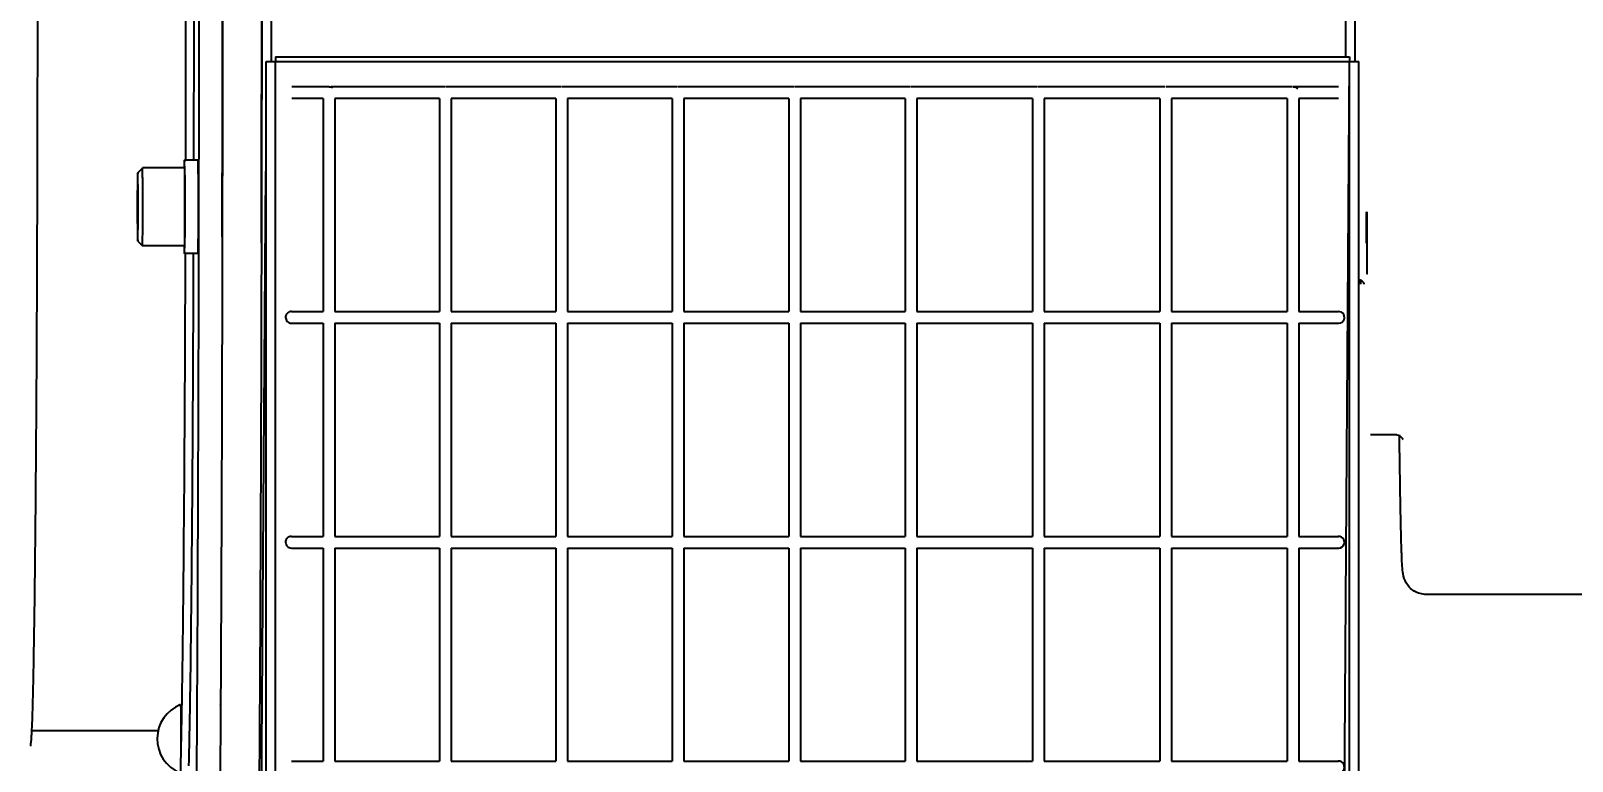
# Model space of a CAD drawing. Header units: millimetres. Extents: x 6781 to 13993, y -7973 to 4183.
# Drawn here: x 8706.4 to 8904.4, y -4829.5 to -4735.7 of the extents above; entities that cross this region are included whole.
import ezdxf

# ---------------------------------------------------------------- set-up
doc = ezdxf.new("R2010")
doc.units = ezdxf.units.MM
doc.header["$LTSCALE"] = 307.34
doc.header["$PDMODE"] = 3
doc.header["$PDSIZE"] = 8
doc.layers.get('0').update_dxf_attribs({"linetype": 'CONTINUOUS'})
doc.layers.get('Defpoints').update_dxf_attribs({"linetype": 'CONTINUOUS'})
doc.styles.get("Standard").update_dxf_attribs({"font": 'calibri.ttf'})
doc.dimstyles.new('DIMSTYLE_1', dxfattribs={"dimtxt": 40, "dimasz": 35, "dimexe": 1.5, "dimexo": 1, "dimgap": 1, "dimtad": 1, "dimdsep": 46, "dimtxsty": 'Standard', "dimblk": '_FILLED', "dimblk1": '_FILLED', "dimblk2": '_FILLED', "dimcen": 0.09, "dimazin": 2, "dimtp": 0.01, "dimtm": 0.01, "dimtfac": 1, "dimtofl": 0, "dimtmove": 0, "dimatfit": 3, "dimldrblk": '_FILLED', "dimfxl": 1, "dimtolj": 1, "dimarcsym": 0})

# ---------------------------------------------------------------- blocks, each defined once
blk = doc.blocks.new('_FILLED')
at = {"color": 0, "linetype": 'ByBlock'}
blk.add_solid([(0, 0), (-1, 0.2143), (-1, -0.2143)], dxfattribs=at)
blk = doc.blocks.new('*D1028')
at = {"color": 0, "linetype": 'Continuous', "lineweight": -2}
for p, q in [((7456.82, -4743.03), (7456.82, -4450.82)), ((9201.46, -4688.32), (9201.46, -4450.82)), ((9166.46, -4452.32), (7491.82, -4452.32))]:
    blk.add_line(p, q, dxfattribs=at)
at = {"layer": 'Defpoints', "color": 0}
for p in [(7456.82, -4452.32), (9201.46, -4689.32), (7456.82, -4744.03)]:
    blk.add_point(p, dxfattribs=at)
at = {"color": 0, "linetype": 'ByBlock', "lineweight": -2, "xscale": 35, "yscale": 35, "zscale": 35, "rotation": 180}
blk.add_blockref('_FILLED', (7456.82, -4452.32), dxfattribs=at)
at = {"color": 0, "linetype": 'ByBlock', "lineweight": -2, "xscale": 35, "yscale": 35, "zscale": 35}
blk.add_blockref('_FILLED', (9201.46, -4452.32), dxfattribs=at)
at = {"color": 0, "insert": (8328.65, -4397.99), "char_height": 40, "attachment_point": 2, "line_spacing_factor": 0.9}
blk.add_mtext('\\A1;E', dxfattribs=at)

msp = doc.modelspace()

# ---------------------------------------------------------------- linework, layer by layer
at = {"color": 0, "linetype": 'Continuous'}
for p, q in [((8736.62893, -5003.6059), (8736.62893, -4739.6059)), ((8736.62893, -4739.6059), (8877.02282, -4739.60614)), ((8737.30273, -4739.61484), (8737.30336, -4739.02389)), ((8737.82137, -4739.01098), (8737.82887, -4739.6059)), ((8737.82137, -4739.01098), (8875.81537, -4739.01098)), ((8737.82887, -5004.6059), (8737.82887, -4739.6059)), ((8875.01515, -4856.56861), (8875.82287, -4739.6059)), ((8875.81537, -4739.01098), (8875.82287, -4739.6059)), ((8875.82287, -5004.6059), (8875.82287, -4739.60614)), ((8876.48792, -4739.02432), (8876.48728, -4739.61524)), ((8877.02282, -5003.60614), (8877.02282, -4739.60614)), ((8744.61528, -4742.8559), (8739.91213, -4742.8559)), ((8759.56463, -4742.8559), (8744.95856, -4742.8559)), ((8774.51398, -4742.8559), (8759.66492, -4742.8559)), ((8789.46333, -4742.8559), (8774.61427, -4742.8559)), ((8804.41268, -4742.8559), (8789.56362, -4742.8559)), ((8819.36203, -4742.8559), (8804.51297, -4742.8559)), ((8835.73132, -4742.8559), (8819.46232, -4742.8559)), ((8852.1006, -4742.8559), (8835.83161, -4742.8559)), ((8868.46989, -4742.8559), (8852.20089, -4742.8559)), ((8874.40628, -4742.8559), (8868.57018, -4742.8559)), ((8743.95857, -4744.3559), (8739.91213, -4744.3559)), ((8743.95857, -4744.3559), (8743.95857, -4771.7459)), ((8745.45857, -4744.3559), (8745.45857, -4771.7459)), ((8758.90792, -4744.3559), (8745.45857, -4744.3559)), ((8758.90792, -4744.3559), (8758.90792, -4771.7459)), ((8760.40792, -4744.3559), (8760.40792, -4771.7459)), ((8773.85727, -4744.3559), (8760.40792, -4744.3559)), ((8773.85727, -4744.3559), (8773.85727, -4771.7459)), ((8775.35727, -4744.3559), (8775.35727, -4771.7459)), ((8788.80662, -4744.3559), (8775.35727, -4744.3559)), ((8788.80662, -4744.3559), (8788.80662, -4771.7459)), ((8790.30662, -4744.3559), (8790.30662, -4771.7459)), ((8803.75597, -4744.3559), (8790.30662, -4744.3559)), ((8803.75597, -4744.3559), (8803.75597, -4771.7459)), ((8805.25597, -4744.3559), (8805.25597, -4771.7459)), ((8818.70532, -4744.3559), (8805.25597, -4744.3559)), ((8818.70532, -4744.3559), (8818.70532, -4771.7459)), ((8820.20532, -4744.3559), (8820.20532, -4771.7459)), ((8835.07461, -4744.3559), (8820.20532, -4744.3559)), ((8835.07461, -4744.3559), (8835.07461, -4771.7459)), ((8836.57461, -4744.3559), (8836.57461, -4771.7459)), ((8851.4439, -4744.3559), (8836.57461, -4744.3559)), ((8851.4439, -4744.3559), (8851.4439, -4771.7459)), ((8852.9439, -4744.3559), (8852.9439, -4771.7459)), ((8867.81318, -4744.3559), (8852.9439, -4744.3559)), ((8867.81318, -4744.3559), (8867.81318, -4771.7459)), ((8869.31318, -4744.3559), (8869.31318, -4771.7459)), ((8874.40628, -4744.3559), (8869.31318, -4744.3559)), ((8727.82367, -4752.30358), (8726.12375, -4752.30358)), ((8720.12363, -4753.90377), (8720.72355, -4753.3038)), ((8726.12375, -4753.30358), (8720.72398, -4753.30358)), ((8726.15452, -4753.29167), (8726.15174, -4753.10743)), ((8736.53162, -4753.69826), (8735.82121, -4856.56837)), ((8735.98867, -4753.70194), (8735.98849, -4753.80355)), ((8735.99107, -4753.73896), (8735.99093, -4753.84134)), ((8736.07075, -4755.1465), (8736.07299, -4753.89522)), ((8720.10069, -4756.86021), (8720.12401, -4755.41683)), ((8720.12401, -4755.41683), (8720.14733, -4756.86021)), ((8726.16102, -4755.29719), (8726.16358, -4755.70088)), ((8730.98835, -4755.05156), (8730.98824, -4755.10724)), ((8730.98946, -4755.06951), (8730.98938, -4755.12572)), ((8720.10069, -4759.74696), (8720.10069, -4756.86021)), ((8720.10069, -4756.86021), (8720.14733, -4756.86021)), ((8720.14733, -4756.86021), (8720.14733, -4759.74696)), ((8720.12401, -4761.19033), (8720.10069, -4759.74696)), ((8720.10069, -4759.74696), (8720.14733, -4759.74696)), ((8720.14733, -4759.74696), (8720.12401, -4761.19033)), ((8735.98049, -4760.67862), (8735.97658, -4762.88471)), ((8720.12363, -4762.70339), (8720.72355, -4763.30337)), ((8730.97426, -4762.05147), (8730.97437, -4761.98722)), ((8730.97816, -4762.13166), (8730.97828, -4762.0673)), ((8736.0552, -4762.87908), (8736.05801, -4761.58025)), ((8726.12375, -4763.30358), (8720.72398, -4763.30358)), ((8726.09296, -4763.31421), (8726.09576, -4763.49974)), ((8727.82367, -4764.30358), (8726.12375, -4764.30358)), ((8735.97272, -4762.80353), (8735.97255, -4762.90192)), ((8735.97658, -4762.88471), (8735.9764, -4762.98318)), ((8877.28865, -4768.24129), (8877.28418, -4767.72673)), ((8739.86549, -4771.7459), (8743.95857, -4771.7459)), ((8745.45857, -4771.7459), (8758.90792, -4771.7459)), ((8760.40792, -4771.7459), (8773.85727, -4771.7459)), ((8775.35727, -4771.7459), (8788.80662, -4771.7459)), ((8790.30662, -4771.7459), (8803.75597, -4771.7459)), ((8805.25597, -4771.7459), (8818.70532, -4771.7459)), ((8820.20532, -4771.7459), (8835.07461, -4771.7459)), ((8836.57461, -4771.7459), (8851.4439, -4771.7459)), ((8852.9439, -4771.7459), (8867.81318, -4771.7459)), ((8869.31318, -4771.7459), (8874.40628, -4771.7459)), ((8739.86549, -4773.2459), (8743.95857, -4773.2459)), ((8743.95857, -4773.2459), (8743.95857, -4800.6359)), ((8745.45857, -4773.2459), (8745.45857, -4800.6359)), ((8745.45857, -4773.2459), (8758.90792, -4773.2459)), ((8758.90792, -4773.2459), (8758.90792, -4800.6359)), ((8760.40792, -4773.2459), (8760.40792, -4800.6359)), ((8760.40792, -4773.2459), (8773.85727, -4773.2459)), ((8773.85727, -4773.2459), (8773.85727, -4800.6359)), ((8775.35727, -4773.2459), (8775.35727, -4800.6359)), ((8775.35727, -4773.2459), (8788.80662, -4773.2459)), ((8788.80662, -4773.2459), (8788.80662, -4800.6359)), ((8790.30662, -4773.2459), (8790.30662, -4800.6359)), ((8790.30662, -4773.2459), (8803.75597, -4773.2459)), ((8803.75597, -4773.2459), (8803.75597, -4800.6359)), ((8805.25597, -4773.2459), (8805.25597, -4800.6359)), ((8805.25597, -4773.2459), (8818.70532, -4773.2459)), ((8818.70532, -4773.2459), (8818.70532, -4800.6359)), ((8820.20532, -4773.2459), (8820.20532, -4800.6359)), ((8820.20532, -4773.2459), (8835.07461, -4773.2459)), ((8835.07461, -4773.2459), (8835.07461, -4800.6359)), ((8836.57461, -4773.2459), (8836.57461, -4800.6359)), ((8836.57461, -4773.2459), (8851.4439, -4773.2459)), ((8851.4439, -4773.2459), (8851.4439, -4800.6359)), ((8852.9439, -4773.2459), (8852.9439, -4800.6359)), ((8852.9439, -4773.2459), (8867.81318, -4773.2459)), ((8867.81318, -4773.2459), (8867.81318, -4800.6359)), ((8869.31318, -4773.2459), (8869.31318, -4800.6359)), ((8869.31318, -4773.2459), (8874.40628, -4773.2459)), ((8881.89018, -4787.60614), (8878.49033, -4787.60614)), ((8882.23356, -4787.72652), (8882.23253, -4787.60201)), ((8882.23933, -4788.22567), (8882.23356, -4787.72652)), ((8739.86549, -4800.6359), (8743.95857, -4800.6359)), ((8739.86549, -4802.1359), (8743.95857, -4802.1359)), ((8743.95857, -4802.1359), (8743.95857, -4829.5259)), ((8745.45857, -4800.6359), (8758.90792, -4800.6359)), ((8745.45857, -4802.1359), (8745.45857, -4829.5259)), ((8745.45857, -4802.1359), (8758.90792, -4802.1359)), ((8758.90792, -4802.1359), (8758.90792, -4829.5259)), ((8760.40792, -4800.6359), (8773.85727, -4800.6359)), ((8760.40792, -4802.1359), (8760.40792, -4829.5259)), ((8760.40792, -4802.1359), (8773.85727, -4802.1359)), ((8773.85727, -4802.1359), (8773.85727, -4829.5259)), ((8775.35727, -4800.6359), (8788.80662, -4800.6359)), ((8775.35727, -4802.1359), (8775.35727, -4829.5259)), ((8775.35727, -4802.1359), (8788.80662, -4802.1359)), ((8788.80662, -4802.1359), (8788.80662, -4829.5259)), ((8790.30662, -4800.6359), (8803.75597, -4800.6359)), ((8790.30662, -4802.1359), (8790.30662, -4829.5259)), ((8790.30662, -4802.1359), (8803.75597, -4802.1359)), ((8803.75597, -4802.1359), (8803.75597, -4829.5259)), ((8805.25597, -4800.6359), (8818.70532, -4800.6359)), ((8805.25597, -4802.1359), (8805.25597, -4829.5259)), ((8805.25597, -4802.1359), (8818.70532, -4802.1359)), ((8818.70532, -4802.1359), (8818.70532, -4829.5259)), ((8820.20532, -4800.6359), (8835.07461, -4800.6359)), ((8820.20532, -4802.1359), (8820.20532, -4829.5259)), ((8820.20532, -4802.1359), (8835.07461, -4802.1359)), ((8835.07461, -4802.1359), (8835.07461, -4829.5259)), ((8836.57461, -4800.6359), (8851.4439, -4800.6359)), ((8836.57461, -4802.1359), (8836.57461, -4829.5259)), ((8836.57461, -4802.1359), (8851.4439, -4802.1359)), ((8851.4439, -4802.1359), (8851.4439, -4829.5259)), ((8852.9439, -4800.6359), (8867.81318, -4800.6359)), ((8852.9439, -4802.1359), (8852.9439, -4829.5259)), ((8852.9439, -4802.1359), (8867.81318, -4802.1359)), ((8867.81318, -4802.1359), (8867.81318, -4829.5259)), ((8869.31318, -4800.6359), (8874.40628, -4800.6359)), ((8869.31318, -4802.1359), (8869.31318, -4829.5259)), ((8869.31318, -4802.1359), (8874.40628, -4802.1359)), ((8927.16085, -4808.10614), (8885.69001, -4808.10614)), ((8730.76292, -4822.34732), (8730.76319, -4822.29876)), ((8722.74097, -4825.60557), (8706.4728, -4825.60557)), ((8725.65653, -4824.27431), (8725.65856, -4824.6528)), ((8725.65856, -4824.6528), (8725.65933, -4824.82417)), ((8726.74419, -4826.05374), (8726.73015, -4826.77224)), ((8726.77252, -4824.51599), (8726.76426, -4824.97656)), ((8725.65935, -4828.48592), (8725.65865, -4828.64232)), ((8726.68539, -4828.8802), (8726.68099, -4829.07297)), ((8739.86549, -4829.5259), (8743.95857, -4829.5259)), ((8745.45857, -4829.5259), (8758.90792, -4829.5259)), ((8760.40792, -4829.5259), (8773.85727, -4829.5259)), ((8775.35727, -4829.5259), (8788.80662, -4829.5259)), ((8790.30662, -4829.5259), (8803.75597, -4829.5259)), ((8805.25597, -4829.5259), (8818.70532, -4829.5259)), ((8820.20532, -4829.5259), (8835.07461, -4829.5259)), ((8836.57461, -4829.5259), (8851.4439, -4829.5259)), ((8852.9439, -4829.5259), (8867.81318, -4829.5259)), ((8869.31318, -4829.5259), (8874.40628, -4829.5259))]:
    msp.add_line(p, q, dxfattribs=at)
for centre, radius, start, end in [((8868.57055, -4743.59859), 0.74308, 37.1345271, 54.1715969), ((8874.4065, -4772.4959), 0.75, 257.1428571, 93.5651173), ((8874.4065, -4801.3859), 0.75, 257.1428571, 93.5651173), ((8727.34861, -4826.6571), 4.72667, 111.4272247, 247.2365847), ((7710.51329, -4806.58085), 1015.41767, 358.85645414, 358.97775255), ((8874.4065, -4830.2759), 0.75, 257.1428571, 93.5651173)]:
    msp.add_arc(centre, radius, start, end, dxfattribs=at)
for points, knots in [([(8873.98381, -4519.03459), (8874.29522, -4530.05166), (8874.66651, -4558.38187), (8875.26334, -4631.7108), (8875.34515, -4694.02301), (8875.29736, -4739.02438)], [0, 0, 0, 0, 0.150294776, 0.386336527, 1, 1, 1, 1]), ([(8875.15728, -4519.16864), (8875.47741, -4530.00524), (8875.84742, -4558.11468), (8876.4562, -4631.39869), (8876.53614, -4693.84657), (8876.48792, -4739.02432)], [0, 0, 0, 0, 0.147928262, 0.383556225, 1, 1, 1, 1]), ([(8726.86491, -4900.71215), (8727.14268, -4890.24096), (8727.47648, -4863.55243), (8727.8344, -4816.88133), (8727.98072, -4770.02654), (8728.01765, -4728.71833), (8727.99362, -4697.04102), (8727.91963, -4666.29962), (8727.79768, -4637.43549), (8727.6554, -4614.96303), (8727.51728, -4598.58076), (8727.4082, -4587.71718), (8727.29102, -4577.92647), (8727.16661, -4569.28398), (8727.03659, -4561.85509), (8726.90127, -4555.69933), (8726.78049, -4551.38225), (8726.67525, -4548.60651), (8726.60668, -4547.02279), (8726.52702, -4545.82294), (8726.47643, -4544.88237), (8726.37845, -4544.46063), (8726.36071, -4544.1059), (8726.29696, -4544.10583)], [0, 0, 0, 0, 0.088110477, 0.224499497, 0.392595177, 0.482233433, 0.571968392, 0.659052172, 0.740818635, 0.81476419, 0.848085252, 0.878624733, 0.906149056, 0.930446204, 0.951330861, 0.968643235, 0.982250003, 0.987631262, 0.992049417, 0.995497128, 0.997969391, 0.999463743, 1, 1, 1, 1]), ([(8706.29782, -4627.60557), (8706.34079, -4627.60557), (8706.34228, -4627.85137), (8706.41077, -4628.13573), (8706.43666, -4628.78092), (8706.48732, -4629.60006), (8706.52813, -4630.68221), (8706.59226, -4632.5754), (8706.66473, -4635.51473), (8706.74567, -4639.69619), (8706.8224, -4644.72555), (8706.89479, -4650.5526), (8706.96168, -4657.12188), (8707.02245, -4664.36989), (8707.09669, -4675.18397), (8707.16788, -4689.82739), (8707.21925, -4708.34645), (8707.2366, -4727.60561), (8707.21925, -4746.86475), (8707.16788, -4765.38376), (8707.09669, -4780.02713), (8707.02245, -4790.84119), (8706.96169, -4798.08919), (8706.8948, -4804.65846), (8706.8224, -4810.48551), (8706.74567, -4815.51489), (8706.66473, -4819.69636), (8706.59226, -4822.63571), (8706.52813, -4824.52891), (8706.48732, -4825.61107), (8706.43666, -4826.43021), (8706.41077, -4827.07541), (8706.34228, -4827.35977), (8706.34079, -4827.60557), (8706.29782, -4827.60557)], [0, 0, 0, 0, 0.0006445, 0.002463807, 0.005475645, 0.009676889, 0.015057242, 0.021605055, 0.038137771, 0.05911701, 0.084340704, 0.113566516, 0.146513734, 0.182864617, 0.222268971, 0.308696196, 0.402474429, 0.500000247, 0.597525887, 0.691303782, 0.777730766, 0.81713504, 0.853485855, 0.886433046, 0.915658883, 0.940882632, 0.961861969, 0.978394802, 0.984942647, 0.990323042, 0.994524321, 0.997536174, 0.999355494, 1, 1, 1, 1]), ([(8735.94193, -4676.92479), (8735.95881, -4683.22027), (8736.01356, -4708.82495), (8736.017, -4734.42974), (8735.99107, -4753.73896)], [0, 0, 0, 0, 0.245872699, 1, 1, 1, 1]), ([(8736.09339, -4739.61409), (8736.11062, -4723.87268), (8736.11102, -4702.93383), (8736.08137, -4681.99502), (8736.07207, -4676.79762)], [0, 0, 0, 0, 0.751781259, 1, 1, 1, 1]), ([(8737.30336, -4739.02389), (8737.3199, -4723.45593), (8737.31999, -4702.74749), (8737.29083, -4682.03909), (8737.2817, -4676.89865)], [0, 0, 0, 0, 0.751770007, 1, 1, 1, 1]), ([(8727.2719, -4694.90929), (8727.28564, -4699.61794), (8727.3282, -4718.76682), (8727.32332, -4737.9158), (8727.29206, -4752.35601)], [0, 0, 0, 0, 0.245897572, 1, 1, 1, 1]), ([(8730.98098, -4694.6971), (8730.9895, -4699.7015), (8731.01563, -4719.82563), (8731.01081, -4739.9498), (8730.98946, -4755.06951)], [0, 0, 0, 0, 0.248677078, 1, 1, 1, 1]), ([(8730.99012, -4754.59552), (8731.01093, -4739.60042), (8731.01542, -4719.64264), (8730.98946, -4699.68491), (8730.98103, -4694.72227)], [0, 0, 0, 0, 0.751342738, 1, 1, 1, 1]), ([(8726.29211, -4752.3567), (8726.30204, -4747.76944), (8726.33012, -4729.36503), (8726.31556, -4710.96055), (8726.27822, -4697.14344)], [0, 0, 0, 0, 0.249248243, 1, 1, 1, 1]), ([(8726.12375, -4752.30358), (8726.12226, -4752.30359), (8726.12124, -4752.31141), (8726.11906, -4752.3212), (8726.1174, -4752.34231), (8726.11431, -4752.38375), (8726.11104, -4752.4566), (8726.10719, -4752.5662), (8726.10346, -4752.70655), (8726.09976, -4752.87641), (8726.09619, -4753.07506), (8726.09403, -4753.21696), (8726.09296, -4753.29254)], [0, 0, 0, 0, 0.004512749, 0.016723122, 0.036864613, 0.064957109, 0.144878455, 0.256098029, 0.3980464, 0.569978332, 0.77098082, 1, 1, 1, 1]), ([(8726.15174, -4753.10743), (8726.15074, -4753.04575), (8726.14874, -4752.93004), (8726.14545, -4752.76822), (8726.14208, -4752.63012), (8726.13868, -4752.51623), (8726.13521, -4752.42739), (8726.13221, -4752.36845), (8726.12949, -4752.33487), (8726.12788, -4752.31787), (8726.12612, -4752.3098), (8726.12498, -4752.30358), (8726.12375, -4752.30358)], [0, 0, 0, 0, 0.229889007, 0.43128153, 0.603146447, 0.744784238, 0.855614783, 0.935199766, 0.963163308, 0.983220924, 0.995404165, 1, 1, 1, 1]), ([(8727.82367, -4752.30358), (8727.82491, -4752.30358), (8727.82604, -4752.3098), (8727.82781, -4752.31787), (8727.82942, -4752.33487), (8727.83214, -4752.36845), (8727.83513, -4752.42739), (8727.8386, -4752.51623), (8727.842, -4752.63012), (8727.84538, -4752.76822), (8727.84866, -4752.93004), (8727.85067, -4753.04575), (8727.85166, -4753.10743)], [0, 0, 0, 0, 0.004595838, 0.016779081, 0.036836699, 0.064800242, 0.144385227, 0.255215772, 0.396853562, 0.568718478, 0.770111, 1, 1, 1, 1]), ([(8720.10348, -4754.49307), (8720.09861, -4754.79489), (8720.09159, -4755.5006), (8720.08514, -4756.66971), (8720.08237, -4758.011), (8720.08333, -4759.17369), (8720.08627, -4760.08243), (8720.08941, -4760.70515), (8720.09339, -4761.26419), (8720.09819, -4761.74466), (8720.10278, -4762.09006), (8720.10719, -4762.31758), (8720.10984, -4762.4493), (8720.11393, -4762.55255), (8720.11463, -4762.62988), (8720.12185, -4762.67397), (8720.11934, -4762.69905), (8720.12362, -4762.70338)], [0, 0, 0, 0, 0.110285516, 0.2578499, 0.42714884, 0.600338001, 0.682650983, 0.759167225, 0.82785781, 0.886901484, 0.934733095, 0.954035405, 0.970085551, 0.982775945, 0.992024804, 0.997772744, 1, 1, 1, 1]), ([(8720.12363, -4753.90377), (8720.12079, -4753.90659), (8720.12157, -4753.92255), (8720.11695, -4753.95063), (8720.11576, -4753.99939), (8720.11275, -4754.06455), (8720.11049, -4754.14781), (8720.1069, -4754.29247), (8720.10483, -4754.40953), (8720.10348, -4754.49307)], [0, 0, 0, 0, 0.020362275, 0.071146753, 0.152352751, 0.26372504, 0.404814394, 0.575120603, 1, 1, 1, 1]), ([(8720.14453, -4762.11409), (8720.14945, -4761.80971), (8720.1565, -4761.09766), (8720.16295, -4759.91831), (8720.16567, -4758.56636), (8720.16462, -4757.39596), (8720.16158, -4756.48323), (8720.15836, -4755.86001), (8720.15428, -4755.30244), (8720.14942, -4754.8259), (8720.14469, -4754.48459), (8720.14032, -4754.2626), (8720.13738, -4754.1338), (8720.13395, -4754.03952), (8720.13163, -4753.95892), (8720.12758, -4753.93544), (8720.12646, -4753.90097), (8720.12363, -4753.90377)], [0, 0, 0, 0, 0.111223018, 0.260154373, 0.430882142, 0.605155162, 0.687760192, 0.764347612, 0.832857511, 0.891447395, 0.938541921, 0.957369096, 0.97287576, 0.98495477, 0.99352948, 0.998543116, 1, 1, 1, 1]), ([(8720.74731, -4762.63371), (8720.75287, -4762.28927), (8720.76086, -4761.4837), (8720.76819, -4760.14931), (8720.77077, -4758.88703), (8720.77062, -4757.81786), (8720.76928, -4757.02101), (8720.76677, -4756.25842), (8720.76317, -4755.55047), (8720.75856, -4754.91605), (8720.75382, -4754.44125), (8720.74949, -4754.11071), (8720.74625, -4753.9038), (8720.74287, -4753.72637), (8720.73944, -4753.57939), (8720.73583, -4753.46444), (8720.73286, -4753.38789), (8720.72988, -4753.34437), (8720.72848, -4753.32207), (8720.72617, -4753.31195), (8720.72552, -4753.30359), (8720.72398, -4753.30359)], [0, 0, 0, 0, 0.110752945, 0.259000811, 0.429010773, 0.516576844, 0.602739997, 0.685198754, 0.76175062, 0.830350959, 0.889167671, 0.914405683, 0.936630307, 0.955695893, 0.971472408, 0.983857595, 0.992767252, 0.995901638, 0.998148323, 0.999507211, 1, 1, 1, 1]), ([(8726.12375, -4753.30359), (8726.12668, -4753.30361), (8726.12583, -4753.32086), (8726.13075, -4753.34034), (8726.13176, -4753.38523), (8726.13495, -4753.44194), (8726.13724, -4753.51686), (8726.141, -4753.64754), (8726.14513, -4753.8497), (8726.14971, -4754.13601), (8726.15394, -4754.47816), (8726.15781, -4754.87142), (8726.15999, -4755.15014), (8726.16102, -4755.29719)], [0, 0, 0, 0, 0.004412582, 0.017057181, 0.038010144, 0.067206173, 0.104561426, 0.149954553, 0.264209296, 0.408451544, 0.58075974, 0.778825606, 1, 1, 1, 1]), ([(8726.1722, -4755.29948), (8726.17116, -4755.10571), (8726.16703, -4754.43643), (8726.16126, -4753.76715), (8726.15452, -4753.29167)], [0, 0, 0, 0, 0.289517833, 1, 1, 1, 1]), ([(8727.85166, -4753.10743), (8727.85998, -4753.62192), (8727.87072, -4754.83634), (8727.88238, -4757.5684), (8727.88032, -4759.78597), (8727.87215, -4761.30358)], [0, 0, 0, 0, 0.188338594, 0.444513211, 1, 1, 1, 1]), ([(8726.16358, -4755.70088), (8726.1654, -4756.02169), (8726.17122, -4757.3905), (8726.17132, -4758.75934), (8726.16823, -4759.80735)], [0, 0, 0, 0, 0.234372057, 1, 1, 1, 1]), ([(8726.17219, -4761.31059), (8726.1748, -4760.82747), (8726.18212, -4758.82377), (8726.18041, -4756.82004), (8726.1722, -4755.29948)], [0, 0, 0, 0, 0.241117248, 1, 1, 1, 1]), ([(8726.16823, -4759.80735), (8726.16784, -4759.94063), (8726.16615, -4760.44252), (8726.16359, -4760.9444), (8726.161, -4761.313)], [0, 0, 0, 0, 0.265561495, 1, 1, 1, 1]), ([(8877.98288, -4762.96148), (8877.98288, -4762.45115), (8877.98765, -4761.51212), (8877.98395, -4760.39159), (8878.00636, -4759.68783), (8877.98617, -4759.29126), (8878.03969, -4759.12429), (8877.99452, -4758.96185), (8878.0202, -4758.9617)], [0, 0, 0, 0, 0.382715371, 0.707029775, 0.831391633, 0.923786535, 0.980739238, 1, 1, 1, 1]), ([(8878.0202, -4758.9617), (8878.04586, -4758.96154), (8878.00072, -4759.12466), (8878.05422, -4759.29087), (8878.03404, -4759.68779), (8878.05645, -4760.39134), (8878.05275, -4761.51208), (8878.05752, -4762.45112), (8878.05752, -4762.96148)], [0, 0, 0, 0, 0.019246831, 0.076180328, 0.168568266, 0.292923563, 0.617265334, 1, 1, 1, 1]), ([(8720.12362, -4762.70338), (8720.12539, -4762.70517), (8720.12777, -4762.68356), (8720.12951, -4762.66791), (8720.13232, -4762.61553), (8720.13474, -4762.55353), (8720.13734, -4762.46857), (8720.14096, -4762.32084), (8720.14314, -4762.20026), (8720.14453, -4762.11409)], [0, 0, 0, 0, 0.012748582, 0.057896832, 0.135734411, 0.246021715, 0.388284237, 0.561974136, 1, 1, 1, 1]), ([(8720.72398, -4763.30358), (8720.72769, -4763.30359), (8720.7258, -4763.28127), (8720.73224, -4763.2567), (8720.73287, -4763.19918), (8720.73668, -4763.12687), (8720.73916, -4763.03129), (8720.74339, -4762.86514), (8720.74575, -4762.73013), (8720.74731, -4762.63371)], [0, 0, 0, 0, 0.016591733, 0.064637405, 0.144214261, 0.255062672, 0.396728777, 0.568671421, 1, 1, 1, 1]), ([(8726.14707, -4762.63371), (8726.14551, -4762.73014), (8726.14316, -4762.86516), (8726.13893, -4763.03132), (8726.13645, -4763.1269), (8726.13264, -4763.1992), (8726.132, -4763.25674), (8726.12556, -4763.28126), (8726.12745, -4763.3036), (8726.12375, -4763.30358)], [0, 0, 0, 0, 0.431360643, 0.603310979, 0.744980395, 0.855826416, 0.935394892, 0.98342662, 1, 1, 1, 1]), ([(8726.161, -4761.313), (8726.1601, -4761.44128), (8726.15666, -4761.88152), (8726.15211, -4762.32177), (8726.14707, -4762.63371)], [0, 0, 0, 0, 0.29136386, 1, 1, 1, 1]), ([(8726.15462, -4763.3086), (8726.15533, -4763.25789), (8726.1583, -4763.03626), (8726.16073, -4762.81462), (8726.1624, -4762.6437)], [0, 0, 0, 0, 0.228826337, 1, 1, 1, 1]), ([(8726.1624, -4762.6437), (8726.16339, -4762.5422), (8726.16741, -4762.09784), (8726.17033, -4761.65346), (8726.17219, -4761.31059)], [0, 0, 0, 0, 0.228411556, 1, 1, 1, 1]), ([(8727.86325, -4762.54706), (8727.86202, -4762.67881), (8727.85949, -4762.92743), (8727.85514, -4763.27688), (8727.85054, -4763.5785), (8727.84568, -4763.82927), (8727.84134, -4764.00554), (8727.83749, -4764.11908), (8727.83504, -4764.18397), (8727.832, -4764.2331), (8727.83045, -4764.27179), (8727.82634, -4764.28884), (8727.82625, -4764.30358), (8727.82367, -4764.30358)], [0, 0, 0, 0, 0.224875605, 0.424355667, 0.596515671, 0.739704072, 0.852541705, 0.897232842, 0.933954079, 0.962627481, 0.983184336, 0.995601052, 1, 1, 1, 1]), ([(8727.86808, -4761.9568), (8727.86771, -4762.00809), (8727.86625, -4762.20484), (8727.8646, -4762.4016), (8727.86325, -4762.54706)], [0, 0, 0, 0, 0.260668929, 1, 1, 1, 1]), ([(8727.87215, -4761.30358), (8727.87185, -4761.35975), (8727.87063, -4761.57749), (8727.86923, -4761.79523), (8727.86808, -4761.9568)], [0, 0, 0, 0, 0.257960275, 1, 1, 1, 1]), ([(8730.97907, -4761.62252), (8730.96975, -4766.91658), (8730.92546, -4787.14208), (8730.84711, -4807.36752), (8730.76319, -4822.29876)], [0, 0, 0, 0, 0.261751612, 1, 1, 1, 1]), ([(8725.82716, -4821.20451), (8725.88355, -4817.53491), (8726.11395, -4798.59733), (8726.20838, -4779.6584), (8726.25918, -4764.38961)], [0, 0, 0, 0, 0.193782723, 1, 1, 1, 1]), ([(8726.09576, -4763.49974), (8726.09676, -4763.56141), (8726.09876, -4763.67711), (8726.10205, -4763.83892), (8726.10542, -4763.97702), (8726.10882, -4764.09091), (8726.11229, -4764.17975), (8726.11528, -4764.23869), (8726.118, -4764.27228), (8726.11961, -4764.28928), (8726.12138, -4764.29736), (8726.12251, -4764.30357), (8726.12375, -4764.30358)], [0, 0, 0, 0, 0.229863788, 0.431250096, 0.60311538, 0.744751262, 0.855580962, 0.935172061, 0.963145133, 0.983207794, 0.995395769, 1, 1, 1, 1]), ([(8726.12375, -4764.30358), (8726.12524, -4764.30359), (8726.12626, -4764.2957), (8726.12844, -4764.28588), (8726.13011, -4764.26463), (8726.13321, -4764.22294), (8726.13649, -4764.14964), (8726.14036, -4764.03937), (8726.1441, -4763.89815), (8726.1478, -4763.72725), (8726.15138, -4763.5274), (8726.15355, -4763.38463), (8726.15462, -4763.3086)], [0, 0, 0, 0, 0.004500352, 0.016707663, 0.036849354, 0.064938085, 0.144866164, 0.256093115, 0.398059104, 0.56999343, 0.771002706, 1, 1, 1, 1]), ([(8727.25914, -4764.38893), (8727.2403, -4770.05117), (8727.15738, -4788.99558), (8727.03106, -4807.94032), (8726.82686, -4821.22114)], [0, 0, 0, 0, 0.298884691, 1, 1, 1, 1]), ([(8735.77164, -4831.7909), (8735.80585, -4826.42168), (8735.93732, -4803.45124), (8736.01648, -4780.48052), (8736.0552, -4762.87908)], [0, 0, 0, 0, 0.233745783, 1, 1, 1, 1]), ([(8878.05752, -4762.96148), (8878.05752, -4763.47181), (8878.05275, -4764.41083), (8878.05645, -4765.53137), (8878.03404, -4766.23512), (8878.05423, -4766.63169), (8878.00071, -4766.79867), (8878.04588, -4766.9611), (8878.0202, -4766.96126)], [0, 0, 0, 0, 0.382715371, 0.707029775, 0.831391633, 0.923786535, 0.980739238, 1, 1, 1, 1]), ([(8877.03319, -4767.61901), (8877.20759, -4767.65062), (8877.47617, -4767.86783), (8877.59896, -4767.97688), (8877.66684, -4768.24078), (8877.65823, -4768.21056)], [0, 0, 0, 0, 0.591624444, 0.895119172, 1, 1, 1, 1]), ([(8739.6986, -4771.7647), (8739.53765, -4771.80147), (8739.23175, -4771.99043), (8739.11552, -4772.33073), (8739.11552, -4772.4959)], [0, 0, 0, 0, 0.499906279, 1, 1, 1, 1]), ([(8739.11552, -4772.4959), (8739.11552, -4772.68726), (8739.27552, -4773.08592), (8739.67418, -4773.24583), (8739.86549, -4773.24583)], [0, 0, 0, 0, 0.500063619, 1, 1, 1, 1]), ([(8739.86549, -4771.74596), (8739.83745, -4771.74596), (8739.78134, -4771.74909), (8739.72593, -4771.75846), (8739.6986, -4771.7647)], [0, 0, 0, 0, 0.500047976, 1, 1, 1, 1]), ([(8881.89018, -4787.60614), (8882.1773, -4787.60614), (8882.48482, -4787.83613), (8882.65543, -4788.14597), (8882.64833, -4788.18364)], [0, 0, 0, 0, 0.882207872, 1, 1, 1, 1]), ([(8885.69001, -4808.10614), (8885.14417, -4808.10614), (8884.08318, -4807.80765), (8883.03547, -4806.73056), (8882.65678, -4805.54151), (8882.58204, -4804.36476), (8882.51329, -4802.9548), (8882.456, -4801.0521), (8882.39685, -4798.60035), (8882.31587, -4794.26304), (8882.26879, -4790.74408), (8882.23933, -4788.22567)], [0, 0, 0, 0, 0.075924237, 0.14467515, 0.200195864, 0.245735877, 0.308531329, 0.396596348, 0.510481019, 0.649671981, 1, 1, 1, 1]), ([(8739.6986, -4800.6547), (8739.53765, -4800.69147), (8739.23175, -4800.88043), (8739.11552, -4801.22073), (8739.11552, -4801.3859)], [0, 0, 0, 0, 0.499906279, 1, 1, 1, 1]), ([(8739.11552, -4801.3859), (8739.11552, -4801.57726), (8739.27552, -4801.97592), (8739.67418, -4802.13583), (8739.86549, -4802.13583)], [0, 0, 0, 0, 0.500063619, 1, 1, 1, 1]), ([(8739.86549, -4800.63596), (8739.83745, -4800.63596), (8739.78134, -4800.63909), (8739.72593, -4800.64846), (8739.6986, -4800.6547)], [0, 0, 0, 0, 0.500047976, 1, 1, 1, 1]), ([(8725.76935, -4824.69655), (8725.77433, -4824.41815), (8725.79473, -4823.25415), (8725.81355, -4822.09013), (8725.82716, -4821.20451)], [0, 0, 0, 0, 0.239178524, 1, 1, 1, 1]), ([(8726.82686, -4821.22114), (8726.82247, -4821.50679), (8726.80529, -4822.60509), (8726.78693, -4823.70337), (8726.77252, -4824.51599)], [0, 0, 0, 0, 0.260080619, 1, 1, 1, 1]), ([(8725.62187, -4822.25714), (8725.629, -4822.29852), (8725.6333, -4822.38284), (8725.63553, -4822.5508), (8725.64219, -4822.761), (8725.64485, -4823.01319), (8725.64941, -4823.34949), (8725.65319, -4823.76986), (8725.65543, -4824.10616), (8725.65653, -4824.27431)], [0, 0, 0, 0, 0.062441964, 0.124992819, 0.2499679, 0.374983466, 0.499986099, 0.74999237, 1, 1, 1, 1]), ([(8730.76319, -4822.29876), (8730.75892, -4823.05802), (8730.74181, -4826.05333), (8730.72358, -4829.04864), (8730.7093, -4831.28468)], [0, 0, 0, 0, 0.253483982, 1, 1, 1, 1]), ([(8725.65933, -4824.82417), (8725.65996, -4824.97064), (8725.66219, -4825.58162), (8725.66307, -4826.1926), (8725.66307, -4826.6571)], [0, 0, 0, 0, 0.239740031, 1, 1, 1, 1]), ([(8725.66307, -4826.6571), (8725.66307, -4826.81396), (8725.66276, -4827.42356), (8725.66128, -4828.03317), (8725.65935, -4828.48592)], [0, 0, 0, 0, 0.257304469, 1, 1, 1, 1]), ([(8725.68542, -4828.8808), (8725.68912, -4828.71796), (8725.70425, -4828.03966), (8725.71841, -4827.36134), (8725.72872, -4826.84586)], [0, 0, 0, 0, 0.240077572, 1, 1, 1, 1]), ([(8726.73015, -4826.77224), (8726.72651, -4826.95508), (8726.71229, -4827.65774), (8726.69719, -4828.36039), (8726.68539, -4828.8802)], [0, 0, 0, 0, 0.260197453, 1, 1, 1, 1]), ([(8725.63595, -4830.90217), (8725.64019, -4830.74239), (8725.65768, -4830.06862), (8725.67376, -4829.39482), (8725.68542, -4828.8808)], [0, 0, 0, 0, 0.237153184, 1, 1, 1, 1])]:
    msp.add_open_spline(points, degree=3, knots=knots, dxfattribs=at)
for points in [[(8736.07299, -4753.89522), (8736.08139, -4749.13485), (8736.08818, -4744.37447), (8736.09339, -4739.61409)], [(8744.71557, -4742.8559), (8744.63962, -4742.8559), (8744.56289, -4742.86801), (8744.49037, -4742.89061)], [(8744.71557, -4742.8559), (8744.86802, -4742.8559), (8745.02722, -4742.90699), (8745.1509, -4742.99612)], [(8868.57018, -4742.8559), (8868.72263, -4742.8559), (8868.88183, -4742.90699), (8869.00551, -4742.99612)], [(8730.97828, -4762.0673), (8730.98272, -4759.57671), (8730.98666, -4757.08612), (8730.99012, -4754.59552)], [(8735.99093, -4753.84134), (8735.98786, -4756.12043), (8735.98438, -4758.39953), (8735.98049, -4760.67862)], [(8730.98938, -4755.12572), (8730.98631, -4757.29132), (8730.98288, -4759.45692), (8730.97907, -4761.62252)], [(8736.05801, -4761.58025), (8736.06259, -4759.43567), (8736.06683, -4757.29109), (8736.07075, -4755.1465)], [(8726.76426, -4824.97656), (8726.75775, -4825.33562), (8726.75107, -4825.69468), (8726.74419, -4826.05374)], [(8726.68099, -4829.07297), (8726.67284, -4829.42723), (8726.6644, -4829.78147), (8726.65558, -4830.13571)]]:
    msp.add_open_spline(points, degree=3, dxfattribs=at)

# ---------------------------------------------------------------- dimensions: what is measured, and where the dimension line sits
dim = msp.add_linear_dim(base=(7456.81696, -4452.3225), p1=(9201.46265, -4689.32042), p2=(7456.81696, -4744.02823), angle=180, text='E', dimstyle='DIMSTYLE_1', dxfattribs=at)
dim.commit()
dim.dimension.update_dxf_attribs({"geometry": '*D1028', "text_midpoint": (8328.6534, -4452.3225), "dimtype": 160})

doc.saveas('drawing.dxf')
